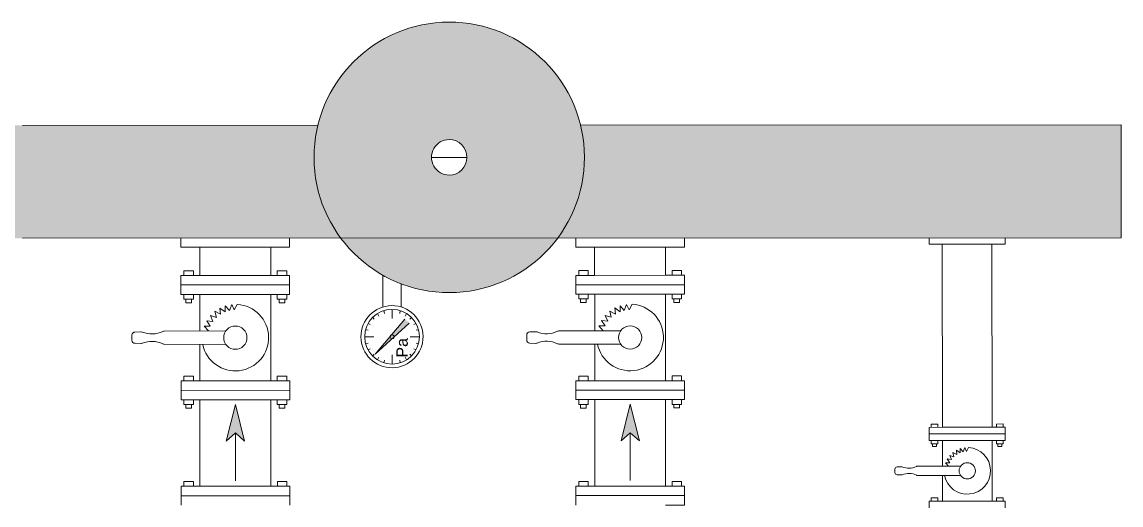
# Model space of a CAD drawing. Extents: x -6531732 to 89637, y -8915 to 32458.
# Drawn here: x -6530555 to -6528938, y -7069 to -6358 of the extents above; entities that cross this region are included whole.
import ezdxf

# ---------------------------------------------------------------- set-up
doc = ezdxf.new("R2010")
doc.units = 0
doc.layers.add('SAN-MC-TEXT', color=7, linetype='Continuous')
doc.layers.add('SAN-MC-VALVE', color=7, linetype='Continuous', lineweight=5)
doc.styles.get("Standard").update_dxf_attribs({"font": 'arial.ttf'})

# ---------------------------------------------------------------- blocks, each defined once
blk = doc.blocks.new('SP-Hidranti')
h = blk.add_hatch(color=1)
h.dxf.hatch_style = 1
h.set_gradient(color1=(255, 0, 0), one_color=1, tint=1)
edge = h.paths.add_edge_path()
edge.add_ellipse((15210.52058164774, -3944593.594176753), major_axis=(0.1625433079663183, -119.6123299099254), ratio=0.9999999999999999, start_angle=143.2839762483551, end_angle=193.6976780775011, ccw=False)
edge.add_line((15281.90043973921, -3944497.614742785), (15281.5665745437, -3943999.264851569))
edge.add_line((15281.5665745437, -3943999.264851569), (15181.71216630934, -3943999.271414517))
edge.add_line((15181.71216630934, -3943999.271414517), (15182.03860823324, -3944477.42226503))
edge = h.paths.add_edge_path()
edge.add_ellipse((15210.52058164774, -3944593.594176753), major_axis=(0.1625433079663183, -119.6123299099254), ratio=0.9999999999999999, start_angle=-13.862734727963698, end_angle=36.53152169366041, ccw=False)
edge.add_line((15182.01967859268, -3944709.76144585), (15182.7147038132, -3945591.557470347))
edge.add_line((15182.7147038132, -3945591.557470347), (15282.37487007677, -3945591.557470347))
edge.add_line((15282.37487007676, -3945591.557470347), (15281.85221692469, -3944689.609455207))
h = blk.add_hatch(color=1)
h.dxf.hatch_style = 1
h.set_gradient(color1=(255, 0, 0), one_color=1, tint=1)
edge = h.paths.add_edge_path()
edge.add_ellipse((15210.52058164774, -3944593.594176753), major_axis=(-119.6123299099256, -0.1625433079663185), ratio=0.9999999998978067, start_angle=0, end_angle=360, ccw=False)
edge = h.paths.add_edge_path(flags=16)
edge.add_ellipse((15210.52058164774, -3944593.594176753), major_axis=(-11.11303650848579, -11.1144974148191), ratio=0.9999999999956674, start_angle=135.019911698082, end_angle=315.01991169808196, ccw=False)
edge.add_ellipse((15210.52058164774, -3944593.594176753), major_axis=(-11.1144974148506, 11.11303650851727), ratio=0.9999999999974072, start_angle=45.01991169828028, end_angle=225.0199116982804, ccw=False)
at = {"layer": 'SAN-MC-VALVE'}
for color, points in [(256, [(15461.27979350089, -3944441.619141042), (15454.00355733931, -3944433.513026952), (15461.27309131621, -3944425.400901838), (15428.9283864349, -3944433.523389264)]), (1, [(15384.54593242705, -3944659.084770306), (15357.05117784441, -3944629.011506363), (15353.56278014183, -3944632.753874674)]), (256, [(15461.42413009702, -3944790.891111209), (15454.14789392053, -3944782.78499712), (15461.41742789745, -3944774.672871992), (15429.07272301614, -3944782.795359417)])]:
    blk.add_hatch(color=color, dxfattribs=at).paths.add_polyline_path(points)
for p, q in [((15281.56657458842, -3943999.26485157), (15181.71216633914, -3943999.271414503)), ((15181.71216633914, -3943999.271414503), (15182.03860829769, -3944477.422265023)), ((15282.02897684275, -3944689.47788395), (15281.56657458842, -3943999.26485157)), ((15281.63525038958, -3944101.775080606), (15287.24687175453, -3944101.772761613)), ((15287.24687175453, -3944101.772761613), (15287.27468687296, -3944169.081026942)), ((15449.26014788449, -3944101.660600856), (15455.11304052174, -3944101.658182129)), ((15449.26498533785, -3944113.366386116), (15449.26014788449, -3944101.660600856)), ((15460.96593317389, -3944101.655763402), (15455.11304052174, -3944101.658182129)), ((15455.11304052174, -3944101.658182129), (15455.14085568486, -3944168.966447473)), ((15455.11304052174, -3944101.658182129), (15455.14085568486, -3944168.966447473)), ((15460.97077061236, -3944113.361548706), (15460.96593317389, -3944101.655763402)), ((15514.50710606575, -3944101.633637533), (15520.35999871789, -3944101.631218851)), ((15514.51194351912, -3944113.339422837), (15514.50710606575, -3944101.633637533)), ((15449.26090182364, -3944103.485038623), (15446.3344555497, -3944103.486247957)), ((15446.3344555497, -3944103.486247957), (15446.33687423168, -3944109.339140609)), ((15446.33687423168, -3944109.339140609), (15449.26332058011, -3944109.33793126)), ((15460.96668712795, -3944103.4802012), (15463.89313343167, -3944103.478991851)), ((15463.89555217324, -3944109.331884488), (15460.96910582481, -3944109.333093822)), ((15463.89313343167, -3944103.478991851), (15463.89555217324, -3944109.331884488)), ((15463.89361760019, -3944104.650621906), (15466.14590993524, -3944104.64969115)), ((15463.89506800473, -3944108.160254389), (15466.14736028016, -3944108.159323633)), ((15466.14590993524, -3944104.64969115), (15466.14736028016, -3944108.159323633)), ((15514.5078600347, -3944103.4580753), (15511.58141373098, -3944103.459284678)), ((15511.58141373098, -3944103.459284678), (15511.58383244276, -3944109.31217733)), ((15511.58383244276, -3944109.31217733), (15514.51027873158, -3944109.310967952)), ((15287.25170581041, -3944113.470439747), (15449.26498533785, -3944113.366386116)), ((15449.28312559426, -3944157.263080925), (15449.26498533785, -3944113.366386116)), ((15514.51194351912, -3944113.339422837), (15460.97077061236, -3944113.361548706)), ((15460.98891089857, -3944157.258243486), (15460.97077061236, -3944113.361548706)), ((15514.53008380531, -3944157.236117616), (15514.51194351912, -3944113.339422837)), ((15470.63808798789, -3944135.944743276), (15467.17601527274, -3944134.080521256)), ((15467.26006324589, -3944137.520475656), (15470.63808798789, -3944135.944743276)), ((15471.01390804349, -3944138.923509717), (15467.26006324589, -3944137.520475656)), ((15468.09303830564, -3944141.493812725), (15471.01390804349, -3944138.923509717)), ((15471.80142366886, -3944141.534107074), (15468.09303830564, -3944141.493812725)), ((15469.46470418572, -3944144.807936385), (15471.80142366886, -3944141.534107074)), ((15483.56196841598, -3944141.153785497), (15483.72340404986, -3944179.361936659)), ((15491.94372367859, -3944141.150321752), (15491.81390117107, -3944179.348579213)), ((15473.26398926973, -3944144.430780932), (15469.46470418572, -3944144.807936385)), ((15471.45967887342, -3944147.924292773), (15473.26398926973, -3944144.430780932)), ((15475.27495732903, -3944147.029647529), (15471.45967887342, -3944147.924292773)), ((15474.05444549023, -3944150.700482294), (15475.27495732903, -3944147.029647529)), ((15477.70342944562, -3944149.166319922), (15474.05444549023, -3944150.700482294)), ((15477.24769458173, -3944153.032510653), (15477.70342944562, -3944149.166319922)), ((15480.5764697343, -3944150.848228291), (15477.24769458173, -3944153.032510653)), ((15480.57802888751, -3944154.621033176), (15480.5764697343, -3944150.848228291)), ((15480.57802888751, -3944154.621033176), (15483.60743476449, -3944151.914637908)), ((15287.26984609663, -3944157.367134511), (15449.28312559426, -3944157.263080925)), ((15446.35834404826, -3944161.292745113), (15449.28479039669, -3944161.291535795)), ((15446.36076274514, -3944167.145637765), (15446.35834404826, -3944161.292745113)), ((15449.28312559426, -3944157.263080925), (15449.28796304761, -3944168.968866199)), ((15483.6299728453, -3944157.248887077), (15460.98891089857, -3944157.258243486)), ((15460.98891089857, -3944157.258243486), (15460.99374833702, -3944168.964028775)), ((15463.91702198982, -3944161.285488992), (15460.99057562648, -3944161.286698356)), ((15463.91944068669, -3944167.138381645), (15463.91702198982, -3944161.285488992)), ((15514.53008380531, -3944157.236117616), (15491.88902185857, -3944157.245474055)), ((15511.60530224442, -3944161.265781849), (15514.53174853325, -3944161.264572486)), ((15511.6077209264, -3944167.118674501), (15511.60530224442, -3944161.265781849)), ((15514.53008380531, -3944157.236117616), (15514.53492124377, -3944168.941902906)), ((15281.6630655527, -3944169.083345979), (15287.27468687296, -3944169.081026942)), ((15449.28720909357, -3944167.144428402), (15446.36076274514, -3944167.145637765)), ((15449.28796304761, -3944168.968866199), (15455.14085568486, -3944168.966447473)), ((15460.99374833702, -3944168.964028775), (15455.14085568486, -3944168.966447473)), ((15460.99299438298, -3944167.139591008), (15463.91944068669, -3944167.138381645)), ((15463.91750617325, -3944162.457119107), (15466.16979844868, -3944162.456188336)), ((15463.91895650326, -3944165.966751575), (15466.17124877869, -3944165.965820819)), ((15466.16979844868, -3944162.456188336), (15466.17124877869, -3944165.965820819)), ((15514.53416728972, -3944167.117465138), (15511.6077209264, -3944167.118674501)), ((15514.53492124377, -3944168.941902906), (15520.38781383632, -3944168.939484209)), ((15484.1688990891, -3944193.733753085), (15484.28678122161, -3944197.433557808)), ((15486.23756229877, -3944199.322392463), (15487.77447040379, -3944199.321757391)), ((15489.31620702147, -3944199.321120232), (15487.77929891644, -3944199.321755379)), ((15491.37991286814, -3944193.741652027), (15491.26542629302, -3944197.430673867)), ((15281.85411599278, -3944385.518408716), (15289.87071785331, -3944385.515095844)), ((15289.87071785331, -3944385.515095844), (15289.91045376657, -3944481.669760674)), ((15314.83667783438, -3944388.099537134), (15310.65604020655, -3944388.10126476)), ((15310.65604020655, -3944388.10126476), (15310.65949548779, -3944396.462539971)), ((15314.83560074864, -3944385.493197441), (15323.19687595963, -3944385.48974216)), ((15314.84251132606, -3944402.215747833), (15314.83560074864, -3944385.493197441)), ((15331.55815112591, -3944385.486286864), (15323.19687595963, -3944385.48974216)), ((15323.19687595963, -3944385.48974216), (15323.23661181329, -3944481.644406974)), ((15323.19687595963, -3944385.48974216), (15323.23661181329, -3944481.644406974)), ((15331.56506170331, -3944402.208837255), (15331.55815112591, -3944385.486286864)), ((15331.55922822653, -3944388.092626527), (15335.73986579478, -3944388.090898886)), ((15335.73986579478, -3944388.090898886), (15335.74332109092, -3944396.452174097)), ((15335.74055746198, -3944389.764656156), (15338.95811791718, -3944389.763326511)), ((15335.74262943862, -3944394.778416827), (15338.96018983422, -3944394.777087167)), ((15338.95811791718, -3944389.763326511), (15338.96018983422, -3944394.777087167)), ((15408.04661805926, -3944388.061018124), (15403.86598049104, -3944388.06274581)), ((15403.86598049104, -3944388.06274581), (15403.8694357872, -3944396.424020991)), ((15408.04554103313, -3944385.45467846), (15416.40681618451, -3944385.451223165)), ((15408.05245161055, -3944402.177228883), (15408.04554103313, -3944385.45467846)), ((15424.7680914104, -3944385.447767883), (15416.40681618451, -3944385.451223165)), ((15416.40681618451, -3944385.451223165), (15416.44655209778, -3944481.605887994)), ((15416.40681618451, -3944385.451223165), (15416.44655209778, -3944481.605887994)), ((15424.7750019878, -3944402.170318261), (15424.7680914104, -3944385.447767883)), ((15424.76916849613, -3944388.054107547), (15428.94980609416, -3944388.052379891)), ((15428.94980609416, -3944388.052379891), (15428.95326137543, -3944396.413655117)), ((15428.95049774647, -3944389.726137161), (15432.16805818675, -3944389.724807546)), ((15428.95256970821, -3944394.739897832), (15432.17013011871, -3944394.738568202)), ((15432.16805818675, -3944389.724807546), (15432.17013011871, -3944394.738568202)), ((15501.25655834375, -3944388.022499159), (15497.07592076063, -3944388.0242268)), ((15497.07592076063, -3944388.0242268), (15497.07937605678, -3944396.385501996)), ((15501.25548130274, -3944385.416159466), (15509.61675646901, -3944385.41270417)), ((15501.26239189504, -3944402.138709873), (15501.25548130274, -3944385.416159466)), ((15517.97803169489, -3944385.409248888), (15509.61675646901, -3944385.41270417)), ((15509.61675646901, -3944385.41270417), (15509.65649238227, -3944481.567368999)), ((15509.61675646901, -3944385.41270417), (15509.65649238227, -3944481.567368999)), ((15517.98494228721, -3944402.131799266), (15517.97803169489, -3944385.409248888)), ((15289.87762367725, -3944402.226064592), (15314.84251132606, -3944402.215747833)), ((15310.65949548779, -3944396.462539971), (15314.84013313055, -3944396.46081233)), ((15314.8684260696, -3944464.925311833), (15314.84251132606, -3944402.215747833)), ((15335.74332109092, -3944396.452174097), (15331.56268352269, -3944396.453901753)), ((15408.05245161055, -3944402.177228883), (15331.56506170331, -3944402.208837255)), ((15331.59097646177, -3944464.918401256), (15331.56506170331, -3944402.208837255)), ((15403.8694357872, -3944396.424020991), (15408.05007335544, -3944396.422293335)), ((15408.0783662945, -3944464.886792868), (15408.05245161055, -3944402.177228883)), ((15428.95326137543, -3944396.413655117), (15424.77262379228, -3944396.415382758)), ((15501.26239189504, -3944402.138709873), (15424.7750019878, -3944402.170318261)), ((15424.80091673134, -3944464.879882261), (15424.7750019878, -3944402.170318261)), ((15497.07937605678, -3944396.385501996), (15501.26001363991, -3944396.383774355)), ((15501.28830657899, -3944464.848273873), (15501.26239189504, -3944402.138709873)), ((15345.37551513314, -3944434.470543802), (15340.42969697714, -3944431.80736947)), ((15428.9283864498, -3944433.523389235), (15461.27309133111, -3944425.400901824)), ((15428.9283864498, -3944433.523389235), (15461.2797935158, -3944441.619141042)), ((15461.27309133111, -3944425.400901824), (15454.0035573542, -3944433.513026953)), ((15496.35376875103, -3944433.495525703), (15454.0035573542, -3944433.513026953)), ((15461.2797935158, -3944441.619141042), (15454.0035573542, -3944433.513026953)), ((15340.54976552723, -3944436.721590072), (15345.37551513314, -3944434.470543802)), ((15345.91240093112, -3944438.725924417), (15340.54976552723, -3944436.721590072)), ((15341.73972985148, -3944442.397785902), (15345.91240093112, -3944438.725924417)), ((15347.03742326795, -3944442.455349177), (15341.73972985148, -3944442.397785902)), ((15343.69925254582, -3944447.132248252), (15347.03742326795, -3944442.455349177)), ((15363.83820150793, -3944441.912032693), (15364.06882379949, -3944496.495105788)), ((15375.81213754416, -3944441.907084465), (15375.62667682767, -3944496.476023703)), ((15349.12680265307, -3944446.593454704), (15343.69925254582, -3944447.132248252)), ((15346.54921640456, -3944451.584185898), (15349.12680265307, -3944446.593454704)), ((15351.99961416422, -3944450.306121275), (15346.54921640456, -3944451.584185898)), ((15350.25602588056, -3944455.550170988), (15351.99961416422, -3944450.306121275)), ((15355.46886007486, -3944453.358510479), (15350.25602588056, -3944455.550170988)), ((15354.81781025229, -3944458.881640092), (15355.46886007486, -3944453.358510479)), ((15359.57320336996, -3944455.761236668), (15354.81781025229, -3944458.881640092)), ((15359.57543067633, -3944461.150957927), (15359.57320336996, -3944455.761236668)), ((15359.57543067633, -3944461.150957927), (15363.90315341949, -3944457.28467898)), ((15289.90353837609, -3944464.935628593), (15314.8684260696, -3944464.925311833)), ((15310.690166682, -3944470.681975037), (15314.87080426514, -3944470.680247381)), ((15310.69362197815, -3944479.043250218), (15310.690166682, -3944470.681975037)), ((15314.8684260696, -3944464.925311833), (15314.87533664702, -3944481.64786227)), ((15363.93535064161, -3944464.905034974), (15331.59097646177, -3944464.918401256)), ((15331.59097646177, -3944464.918401256), (15331.59788703918, -3944481.640951693)), ((15335.77399228512, -3944470.671609163), (15331.59335464238, -3944470.673336789)), ((15335.77744758128, -3944479.03288433), (15335.77399228512, -3944470.671609163)), ((15335.77468395232, -3944472.345366418), (15338.99224433301, -3944472.344036743)), ((15338.99224433301, -3944472.344036743), (15338.99431630968, -3944477.357797429)), ((15408.0783662945, -3944464.886792868), (15375.73399211466, -3944464.900159165)), ((15403.9001069665, -3944470.643456042), (15408.08074454963, -3944470.641728401)), ((15403.90356220305, -3944479.004731253), (15403.9001069665, -3944470.643456042)), ((15408.0783662945, -3944464.886792868), (15408.08527693151, -3944481.609343275)), ((15501.28830657899, -3944464.848273873), (15424.80091673134, -3944464.879882261)), ((15424.80091673134, -3944464.879882261), (15424.80782732366, -3944481.602432683)), ((15428.98393256961, -3944470.633090153), (15424.80329492688, -3944470.634817809)), ((15428.98738780616, -3944478.994365335), (15428.98393256961, -3944470.633090153)), ((15428.98462423681, -3944472.306847423), (15432.2021846175, -3944472.305517762)), ((15432.2021846175, -3944472.305517762), (15432.20425653458, -3944477.319278434)), ((15497.11004719137, -3944470.604937062), (15501.29068483411, -3944470.603209406)), ((15497.11350248753, -3944478.966212258), (15497.11004719137, -3944470.604937062)), ((15501.28830657899, -3944464.848273873), (15501.29521715641, -3944481.57082428)), ((15281.89385184644, -3944481.67307353), (15289.91045376657, -3944481.669760674)), ((15314.87425956129, -3944479.041522592), (15310.69362197815, -3944479.043250218)), ((15314.87533664702, -3944481.64786227), (15323.23661181329, -3944481.644406974)), ((15331.59788703918, -3944481.640951693), (15323.23661181329, -3944481.644406974)), ((15331.59680993854, -3944479.03461197), (15335.77744758128, -3944479.03288433)), ((15335.77675586939, -3944477.359127074), (15338.99431630968, -3944477.357797429)), ((15408.08419984578, -3944479.003003582), (15403.90356220305, -3944479.004731253)), ((15408.08527693151, -3944481.609343275), (15416.44655209778, -3944481.605887994)), ((15424.80782732366, -3944481.602432683), (15416.44655209778, -3944481.605887994)), ((15424.80675022303, -3944478.996092975), (15428.98738780616, -3944478.994365335)), ((15428.98669613896, -3944477.320608065), (15432.20425653458, -3944477.319278434)), ((15501.29414011537, -3944478.964484617), (15497.11350248753, -3944478.966212258)), ((15501.29521715641, -3944481.57082428), (15509.65649238227, -3944481.567368999)), ((15518.01776759326, -3944481.563913717), (15509.65649238227, -3944481.567368999)), ((15281.91517758369, -3944970.968066186), (15281.80923846363, -3944497.546983659)), ((15364.70524534582, -3944517.026272088), (15364.87364834546, -3944522.311707392)), ((15375.006693542, -3944517.037556291), (15374.84314136206, -3944522.307587504)), ((15367.66047842801, -3944525.010042682), (15369.85606144369, -3944525.009135351)), ((15372.0585423559, -3944525.008225173), (15369.8629593849, -3944525.009132504)), ((15210.5270768106, -3944609.311415389), (15210.5140865147, -3944577.87693806)), ((15352.03032656014, -3944627.085151166), (15353.74099518357, -3944628.525760517)), ((15357.43676911294, -3944623.013042405), (15358.35776956378, -3944624.973873719)), ((15363.02947960793, -3944620.776372492), (15363.33272241056, -3944622.983221978)), ((15369.10887572169, -3944619.989905372), (15369.11220645903, -3944628.04972361)), ((15375.18891981243, -3944620.771347597), (15374.88750106095, -3944622.978447005)), ((15380.78347697853, -3944623.00339438), (15379.86409750581, -3944624.964986235)), ((15386.19328333436, -3944627.071033314), (15384.48380596934, -3944628.513056054)), ((15346.02710615098, -3944637.051272348), (15348.49158687888, -3944637.394432887)), ((15348.56185330449, -3944631.470860004), (15350.85869434474, -3944632.50627771)), ((15389.66538015007, -3944631.453874022), (15387.36939562856, -3944632.491189659)), ((15392.20473861694, -3944637.032189444), (15389.74054235219, -3944637.377386808)), ((15345.03308683632, -3944644.197695777), (15353.04372777043, -3944644.194385409)), ((15393.26427739857, -3944644.177764237), (15385.25363646448, -3944644.181074664)), ((15346.03301236033, -3944651.343295201), (15348.49720863996, -3944650.998097911)), ((15348.5723708272, -3944656.921610683), (15350.86835536361, -3944655.884295046)), ((15389.67589767277, -3944656.90462464), (15387.37905658782, -3944655.86920701)), ((15392.21064482629, -3944651.324212297), (15389.74616409837, -3944650.981051758)), ((15352.04446765779, -3944661.304451391), (15353.75394506751, -3944659.86242865)), ((15357.45427401362, -3944665.372090295), (15358.37365348636, -3944663.41049841)), ((15363.04883116484, -3944667.604137093), (15363.3502499163, -3944665.397037699)), ((15369.12887527047, -3944668.385579273), (15369.12554453312, -3944660.32576108)), ((15375.20827138424, -3944667.599112197), (15374.90502859651, -3944665.392262667)), ((15380.80098186433, -3944665.362442285), (15379.87998147307, -3944663.401610926)), ((15386.20742443202, -3944661.290333524), (15384.49675579368, -3944659.849724188)), ((15182.01967865229, -3944709.761445835), (15182.25501130521, -3944971.071450948)), ((15281.9984525293, -3944734.790378913), (15290.01505444942, -3944734.787066028)), ((15290.01505444942, -3944734.787066028), (15290.05479034781, -3944830.941730812)), ((15314.97993732987, -3944734.765167624), (15323.34121249615, -3944734.761712328)), ((15314.98684790729, -3944751.487718016), (15314.97993732987, -3944734.765167624)), ((15331.70248772204, -3944734.758257016), (15323.34121249615, -3944734.761712328)), ((15323.34121249615, -3944734.761712328), (15323.38094840942, -3944830.916377112)), ((15323.34121249615, -3944734.761712328), (15323.38094840942, -3944830.916377112)), ((15331.70939829944, -3944751.480807438), (15331.70248772204, -3944734.758257016)), ((15408.18987755477, -3944734.726648644), (15416.55115278064, -3944734.723193362)), ((15408.1967881918, -3944751.449199036), (15408.18987755477, -3944734.726648644)), ((15424.91242799161, -3944734.719738051), (15416.55115278064, -3944734.723193362)), ((15416.55115278064, -3944734.723193362), (15416.59088869391, -3944830.877858117)), ((15416.55115278064, -3944734.723193362), (15416.59088869391, -3944830.877858117)), ((15424.91933858393, -3944751.442288443), (15424.91242799161, -3944734.719738051)), ((15501.39981783925, -3944734.688129663), (15509.76109306513, -3944734.684674352)), ((15501.40672841668, -3944751.41068004), (15501.39981783925, -3944734.688129663)), ((15518.12236821651, -3944734.681219041), (15509.76109306513, -3944734.684674352)), ((15509.76109306513, -3944734.684674352), (15509.8008289635, -3944830.839339137)), ((15509.76109306513, -3944734.684674352), (15509.8008289635, -3944830.839339137)), ((15314.9810143709, -3944737.371507302), (15310.80037678777, -3944737.373234942)), ((15310.80037678777, -3944737.373234942), (15310.80383208393, -3944745.734510154)), ((15331.70356474817, -3944737.364596709), (15335.88420239091, -3944737.362869069)), ((15335.88420239091, -3944737.362869069), (15335.88765768705, -3944745.724144235)), ((15335.88489404319, -3944739.036626324), (15339.10245443879, -3944739.035296664)), ((15335.88696601987, -3944744.05038701), (15339.10452641545, -3944744.049057335)), ((15339.10245443879, -3944739.035296664), (15339.10452641545, -3944744.049057335)), ((15408.19095465539, -3944737.332988307), (15404.01031701265, -3944737.334715962)), ((15404.01031701265, -3944737.334715962), (15404.01377235353, -3944745.695991158)), ((15424.91350503266, -3944737.326077729), (15429.09414261578, -3944737.324350074)), ((15429.09414261578, -3944737.324350074), (15429.09759795664, -3944745.68562527)), ((15429.0948343426, -3944738.998107359), (15432.31239472328, -3944738.996777669)), ((15429.09690624475, -3944744.011868014), (15432.31446664034, -3944744.010538339)), ((15432.31239472328, -3944738.996777669), (15432.31446664034, -3944744.010538339)), ((15501.40089493988, -3944737.294469327), (15497.22025729714, -3944737.296196967)), ((15497.22025729714, -3944737.296196967), (15497.2237125933, -3944745.657472193)), ((15290.02196021378, -3944751.498034745), (15314.98684790729, -3944751.487718016)), ((15310.80383208393, -3944745.734510154), (15314.98446965216, -3944745.732782528)), ((15315.01276260613, -3944814.197282016), (15314.98684790729, -3944751.487718016)), ((15335.88765768705, -3944745.724144235), (15331.70702004433, -3944745.725871906)), ((15408.1967881918, -3944751.449199036), (15331.70939829944, -3944751.480807438)), ((15331.73531298338, -3944814.190371438), (15331.70939829944, -3944751.480807438)), ((15404.01377235353, -3944745.695991158), (15408.19440995157, -3944745.694263518)), ((15408.22270289062, -3944814.158763036), (15408.1967881918, -3944751.449199036)), ((15429.09759795664, -3944745.68562527), (15424.9169603139, -3944745.687352896)), ((15501.40672841668, -3944751.41068004), (15424.91933858393, -3944751.442288443)), ((15424.94525326787, -3944814.151852444), (15424.91933858393, -3944751.442288443)), ((15497.2237125933, -3944745.657472193), (15501.40435022116, -3944745.655744523)), ((15501.43264316021, -3944814.120244041), (15501.40672841668, -3944751.41068004)), ((15345.51985166967, -3944783.74251394), (15340.57403349875, -3944781.079339609)), ((15340.69410206378, -3944785.993560225), (15345.51985166967, -3944783.74251394)), ((15429.07272304593, -3944782.795359418), (15461.41742791234, -3944774.672871962)), ((15429.07272304593, -3944782.795359418), (15461.42413012682, -3944790.891111195)), ((15461.41742791234, -3944774.672871962), (15454.14789393543, -3944782.784997106)), ((15496.49810528755, -3944782.767495885), (15454.14789393543, -3944782.784997106)), ((15461.42413012682, -3944790.891111195), (15454.14789393543, -3944782.784997106)), ((15346.05673751234, -3944787.997894615), (15340.69410206378, -3944785.993560225)), ((15341.88406644762, -3944791.66975607), (15346.05673751234, -3944787.997894615)), ((15347.18175984919, -3944791.727319359), (15341.88406644762, -3944791.66975607)), ((15343.84358912705, -3944796.404218375), (15347.18175984919, -3944791.727319359)), ((15363.98253802955, -3944791.184002876), (15364.21316033602, -3944845.767075956)), ((15375.95647406577, -3944791.179054648), (15375.77101340888, -3944845.747993886)), ((15349.27113924921, -3944795.865424842), (15343.84358912705, -3944796.404218375)), ((15346.69355298577, -3944800.856156096), (15349.27113924921, -3944795.865424842)), ((15352.14395074546, -3944799.578091413), (15346.69355298577, -3944800.856156096)), ((15350.40036247669, -3944804.822141171), (15352.14395074546, -3944799.578091413)), ((15355.6131965965, -3944802.630480617), (15350.40036247669, -3944804.822141171)), ((15354.96214683354, -3944808.153610215), (15355.6131965965, -3944802.630480617)), ((15359.71753998099, -3944805.033206806), (15354.96214683354, -3944808.153610215)), ((15359.71976727246, -3944810.422928065), (15359.71753998099, -3944805.033206806)), ((15359.71976727246, -3944810.422928065), (15364.04748998581, -3944806.556649163)), ((15290.04787495731, -3944814.207598746), (15315.01276260613, -3944814.197282016)), ((15310.83450321853, -3944819.953945175), (15315.01514084636, -3944819.952217519)), ((15310.83795851468, -3944828.315220385), (15310.83450321853, -3944819.953945175)), ((15315.01276260613, -3944814.197282016), (15315.01967318355, -3944830.919832408)), ((15364.07968722282, -3944814.177005127), (15331.73531298338, -3944814.190371438)), ((15331.73531298338, -3944814.190371438), (15331.7422236204, -3944830.912921816)), ((15335.91832882164, -3944819.943579286), (15331.73769123851, -3944819.945306942)), ((15335.9217841029, -3944828.304854512), (15335.91832882164, -3944819.943579286)), ((15335.91902053356, -3944821.617336571), (15339.13658092916, -3944821.616006926)), ((15339.13658092916, -3944821.616006926), (15339.1386528462, -3944826.629767581)), ((15408.22270289062, -3944814.158763036), (15375.87832871079, -3944814.172129348)), ((15404.04444350302, -3944819.915426179), (15408.22508108616, -3944819.913698539)), ((15404.04789878427, -3944828.276701405), (15404.04444350302, -3944819.915426179)), ((15408.22270289062, -3944814.158763036), (15408.22961346804, -3944830.881313413)), ((15501.43264316021, -3944814.120244041), (15424.94525326787, -3944814.151852444)), ((15424.94525326787, -3944814.151852444), (15424.95216384529, -3944830.874402836)), ((15429.12826910614, -3944819.905060306), (15424.94763152301, -3944819.906787946)), ((15429.13172438741, -3944828.266335517), (15429.12826910614, -3944819.905060306)), ((15429.12896075845, -3944821.578817576), (15432.34652121364, -3944821.577487931)), ((15432.34652121364, -3944821.577487931), (15432.34859313069, -3944826.591248587)), ((15497.25438378751, -3944819.876907215), (15501.43502135573, -3944819.875179544)), ((15497.25783908367, -3944828.238182411), (15497.25438378751, -3944819.876907215)), ((15501.43264316021, -3944814.120244041), (15501.43955375254, -3944830.842794433)), ((15282.03818842767, -3944830.945043668), (15290.05479034781, -3944830.941730812)), ((15315.01859614253, -3944828.313492745), (15310.83795851468, -3944828.315220385)), ((15315.01967318355, -3944830.919832408), (15323.38094840942, -3944830.916377112)), ((15331.7422236204, -3944830.912921816), (15323.38094840942, -3944830.916377112)), ((15331.74114653467, -3944828.306582152), (15335.9217841029, -3944828.304854512)), ((15335.9210924506, -3944826.631097242), (15339.1386528462, -3944826.629767581)), ((15408.22853642701, -3944828.27497375), (15404.04789878427, -3944828.276701405)), ((15408.22961346804, -3944830.881313413), (15416.59088869391, -3944830.877858117)), ((15424.95216384529, -3944830.874402836), (15416.59088869391, -3944830.877858117)), ((15424.95108681916, -3944828.268063172), (15429.13172438741, -3944828.266335517)), ((15429.13103273509, -3944826.592578247), (15432.34859313069, -3944826.591248587)), ((15501.43847665189, -3944828.23645477), (15497.25783908367, -3944828.238182411)), ((15501.43955375254, -3944830.842794433), (15509.8008289635, -3944830.839339137)), ((15518.16210412978, -3944830.83588384), (15509.8008289635, -3944830.839339137)), ((15364.84958186746, -3944866.298242241), (15365.01798488198, -3944871.58367759)), ((15375.15103013813, -3944866.309526443), (15374.9874778837, -3944871.579557701)), ((15367.80481502414, -3944874.28201282), (15370.00039798021, -3944874.281105503)), ((15372.20287892222, -3944874.28019531), (15370.00729590653, -3944874.281102642))]:
    blk.add_line(p, q, dxfattribs=at)
at = {"layer": 'SAN-MC-VALVE', "ltscale": 0.004}
for p, q in [((15342.93346112965, -3944635.970408931), (15322.37169080971, -3944635.978906065)), ((15342.9402617365, -3944652.426715165), (15314.65747678278, -3944652.43840307))]:
    blk.add_line(p, q, dxfattribs=at)
at = {"layer": 'SAN-MC-VALVE', "color": 1}
for p, q in [((15384.54593244194, -3944659.084770277), (15353.56278017162, -3944632.753874645)), ((15357.05117785929, -3944629.011506348), (15384.54593244194, -3944659.084770277))]:
    blk.add_line(p, q, dxfattribs=at)
at = {"layer": 'SAN-MC-VALVE', "ltscale": 0.004, "extrusion": (0, 0, -0.9999999999999999)}
for centre, major_axis, ratio, start_param, end_param in [((15487.75042721629, -3944135.298833191), (-20.60968915648401, -0.1772671931734323), 0.9999999998982345, 0.06774678933986378, 4.518518852232846), ((15369.8217140436, -3944433.547815069), (-29.44241308069141, -0.2532388473906175), 0.9999999998982343, 0.06774678933986378, 4.518518852232846), ((15369.96605056524, -3944782.819785208), (-29.4207779305303, 1.15656555840243), 0.9999999998996056, 0.01985489265686669, 4.470626955564597)]:
    blk.add_ellipse(centre, major_axis=major_axis, ratio=ratio, start_param=start_param, end_param=end_param, dxfattribs=at)
at = {"layer": 'SAN-MC-VALVE', "extrusion": (0, 0, -1)}
for centre, major_axis, ratio, start_param, end_param in [((15487.75042721629, -3944135.298833191), (-5.090031511856492, -5.090700641240416), 0.9999999999901631, 2.355499440612364, 8.63868474779195), ((15469.92734852433, -3944187.008449823), (-11.00188114844779, 11.00043504456668), 0.9999999999953698, 1.903787206338317, 2.746659973389267), ((15505.61140917242, -3944186.99370341), (-11.00188114836782, 11.00043504448672), 0.9999999999994905, -1.177230791384533, -0.3330500251883681), ((15489.86294806002, -3944179.341948628), (-1.379449469734475, -1.379630810492718), 0.9999999999297708, 3.930455178644796, 4.379338955214945), ((15486.11887398361, -3944193.671623528), (-1.379630810260858, 1.379449469502646), 0.9999999999292686, -0.8171833715587314, -0.394932680247901), ((15486.23675607145, -3944197.371428266), (-1.379630810430351, 1.379449469672116), 0.9999999999202035, 3.92664329233912, 5.466001935658079), ((15489.42988730967, -3944193.681134164), (-1.379449469540759, -1.379630810298974), 0.9999999999147279, 3.535158189016324, 3.958080975705725), ((15369.8217140436, -3944433.547815069), (-7.271473588366415, -7.272429487486308), 0.9999999999901634, 2.355499440612364, 8.63868474779195), ((15366.855890885, -3944496.483329982), (-1.970642099415691, -1.970901157641725), 0.9999999998873095, 0.3329908795457429, 0.7812387524806589), ((15395.33740256725, -3944507.397629708), (-15.71697306909689, 15.7149072064096), 0.9999999999994905, -1.177230791384533, -0.3330500251883681), ((15367.4909237027, -3944516.937515616), (-1.970901157515512, 1.970642099289495), 0.9999999999292691, -0.8171833715587314, -0.394932680247901), ((15372.22094275056, -3944516.951102197), (-1.97064209934394, -1.970901157569965), 0.9999999999147273, 3.535158189016324, 3.958080975705725), ((15367.65932670234, -3944522.22295092), (-1.970901157757644, 1.970642099531595), 0.9999999999202036, 3.92664329233912, 5.466001935658079), ((15372.05739055574, -3944522.221133425), (-1.970642099513344, -1.970901157739391), 0.9999999999338273, 3.958080975696194, 5.497439619061033), ((15210.52058166264, -3944593.594176725), (-11.11303650848579, -11.11449741481911), 0.9999999999956669, 0.7850506387062549, 3.926643292296048), ((15210.52058166264, -3944593.594176725), (-11.11449741485059, 11.11303650851727), 0.9999999999974072, 2.355846965497688, 5.497439619087482), ((15369.14868208766, -3944644.187730044), (-27.47189139587267, -0.2394962180061979), 0.9999999998951092, 1.578753195478724, 7.86193850265831), ((15369.14868208766, -3944644.187730044), (-24.19761266246272, -0.1088244953450107), 0.9999999998965594, 1.574532845458573, 7.857718152638159), ((15367.00022740661, -3944845.755300119), (-1.970901157717032, 1.970642099490988), 0.9999999999823441, -1.237805447251852, -0.7895575743376398), ((15344.50450968742, -3944856.690666199), (-15.71490720644222, -15.71697306912951), 0.9999999999990465, 3.474583533134938, 4.317456300176459), ((15395.48173908889, -3944856.669599861), (-15.71490720649451, -15.7169730691818), 0.9999999999987806, 0.3935655354061352, 1.23774630160649), ((15367.63526022434, -3944866.209485754), (-1.970642099608294, -1.970901157834353), 0.9999999999696809, 0.7536129553280045, 1.175863646625482), ((15372.36527933179, -3944866.22307238), (-1.970642099437615, -1.970901157663651), 0.9999999999747653, 3.535158188995061, 3.958080975675764), ((15367.80366322398, -3944871.494921118), (-1.970901157697357, 1.970642099471316), 0.9999999999808041, 3.92664329230882, 5.46600193564657), ((15372.20172715187, -3944871.493103608), (-1.970642099450447, -1.970901157676486), 0.9999999999957158, 3.958080975665309, 5.497439619091977)]:
    blk.add_ellipse(centre, major_axis=major_axis, ratio=ratio, start_param=start_param, end_param=end_param, dxfattribs=at)
at = {"layer": 'SAN-MC-VALVE', "extrusion": (0, 0, -0.9999999999999998)}
for centre, major_axis, ratio, start_param, end_param in [((15485.67435102163, -3944179.353693575), (-1.379449469590984, -1.379630810349208), 0.9999999998873091, 0.3329908795457429, 0.7812387524806589), ((15489.31540079415, -3944197.370156035), (-1.379449469659341, -1.379630810417574), 0.9999999999338274, 3.958080975696194, 5.497439619061033), ((15344.36017310618, -3944507.418696031), (-15.71697306921113, 15.71490720652382), 0.9999999999953698, 1.903787206338317, 2.746659973389267), ((15372.83960093558, -3944496.466551408), (-1.970642099620679, -1.97090115784674), 0.9999999999297711, 3.930455178644796, 4.379338955214945), ((15369.14868208766, -3944644.187730044), (-1.234781834260755, -1.234944157186677), 0.9999999999743894, 0.7850506387094836, 3.926643292299277), ((15369.96605056524, -3944782.819785208), (-7.271473588316754, -7.272429487436638), 0.999999999989667, 2.355499440609278, 8.638684747788865), ((15372.98393753171, -3944845.738521605), (-1.9706420995932, -1.970901157819257), 0.9999999999702924, 3.930455178624535, 4.379338955239994)]:
    blk.add_ellipse(centre, major_axis=major_axis, ratio=ratio, start_param=start_param, end_param=end_param, dxfattribs=at)
at = {"layer": 'SAN-MC-VALVE', "extrusion": (0, 0, -0.9999999999999999)}
for centre, major_axis, ratio, start_param, end_param in [((15210.52058166264, -3944593.594176725), (-119.6123299099105, -0.1625433079663064), 0.9999999998978064, 1.571394468970719, 7.854579776150306), ((15369.14868208766, -3944644.187730044), (-1.234781834305366, -1.234944157231295), 0.9999999999854406, 3.926643292360418, 7.068235945950211)]:
    blk.add_ellipse(centre, major_axis=major_axis, ratio=ratio, start_param=start_param, end_param=end_param, dxfattribs=at)
at = {"layer": 'SAN-MC-VALVE'}
blk.add_text('Pa', height=10.13950586836857, rotation=180.0236770989979, dxfattribs=at).set_placement((15387.62701310216, -3944630.245629176))

msp = doc.modelspace()

# ---------------------------------------------------------------- block references
at = {"layer": 'SAN-MC-TEXT', "xscale": 1.663576609838194, "yscale": 1.663576609838194, "zscale": 1.663576609838194, "rotation": 270}
msp.add_blockref('SP-Hidranti', (32207.08150763344, 18746.84183728286), dxfattribs=at)

doc.saveas('drawing.dxf')
